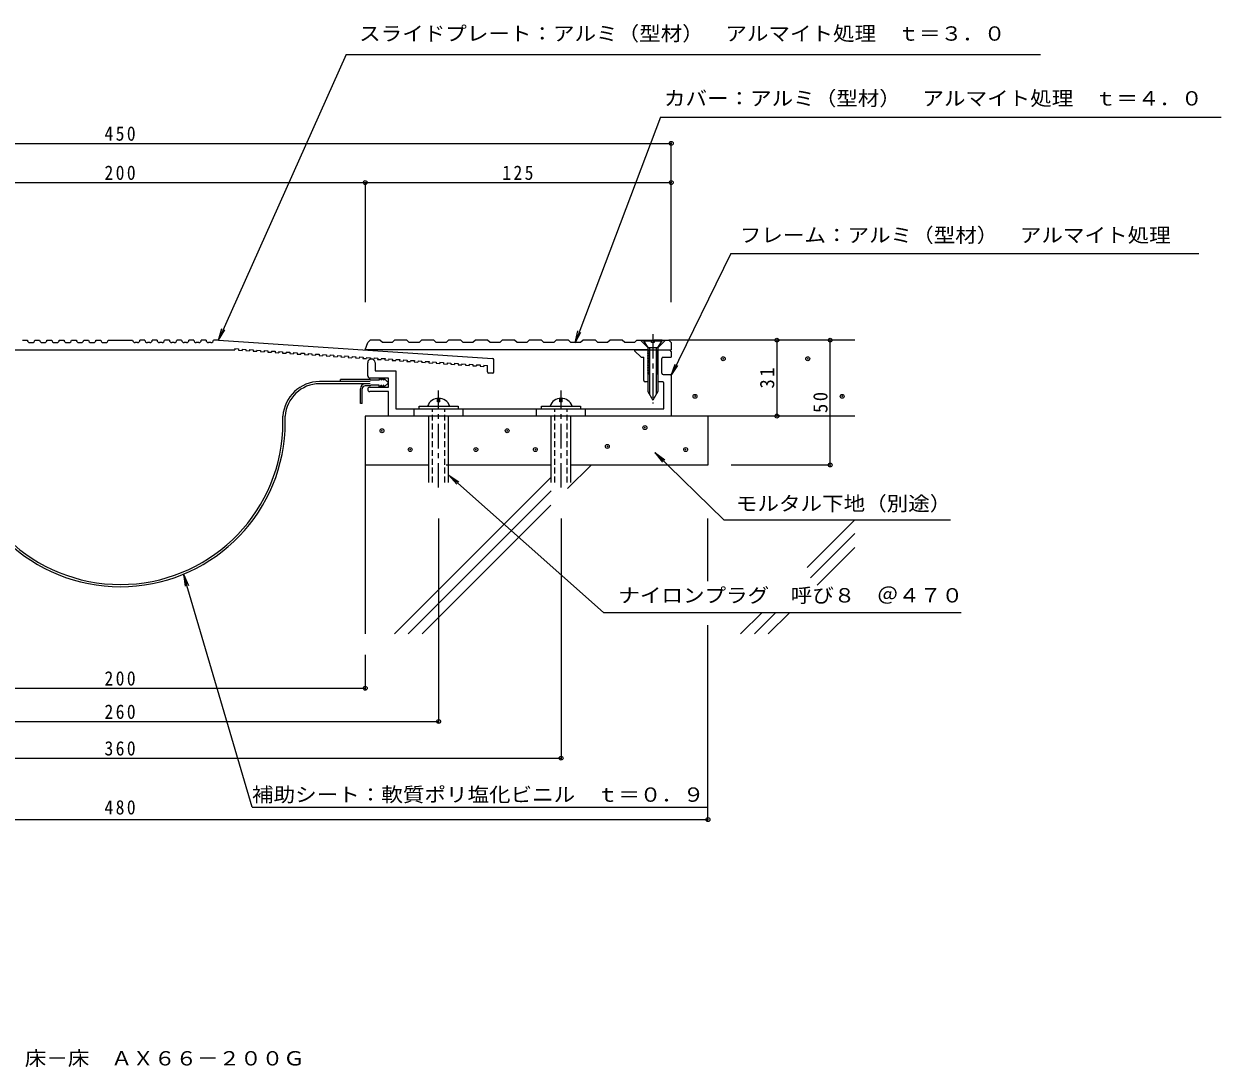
# Model space of a CAD drawing. Units: millimetres, scale not verified. Extents: x -374 to 376, y -270 to 157.
# Drawn here: x -113.3 to 375.7, y -269.5 to 156.6 of the extents above; entities that cross this region are included whole.
import ezdxf
from ezdxf.enums import TextEntityAlignment as Align

# ---------------------------------------------------------------- set-up
doc = ezdxf.new("R2010")
doc.units = ezdxf.units.MM
doc.header["$LTSCALE"] = 2
doc.header["$PDMODE"] = 32
doc.header["$PDSIZE"] = 1.6
doc.linetypes.add('CHAIN1', pattern=[8, 5, -1, 1, -1])
doc.linetypes.add('DASHED1', pattern=[1.8, 1.2, -0.6])
for name, color, linetype, lineweight in [('D-0', 3, 'Continuous', 9), ('D-1', 2, 'Continuous', 9), ('D-2', 4, 'Continuous', 9), ('D-3', 6, 'Continuous', 5), ('D-4', 7, 'Continuous', 9), ('D-5', 7, 'Continuous', 9)]:
    doc.layers.add(name, color=color, linetype=linetype, lineweight=lineweight)
doc.layers.add('F-5_F-5ﾚｲﾔ', color=2, linetype='Continuous')
doc.styles.add('ＭＳ ゴシック', font='')
doc.styles.get('ＭＳ ゴシック').set_extended_font_data('MS Gothic')

msp = doc.modelspace()

# ---------------------------------------------------------------- linework, layer by layer
at = {"layer": 'D-0'}
for p, q in [((-113.914, 27.411), (-111.914, 27.411)), ((-110.914, 26.411), (-109.914, 26.411)), ((-108.914, 27.411), (-106.914, 27.411)), ((-105.914, 26.411), (-104.914, 26.411)), ((-103.914, 27.411), (-101.914, 27.411)), ((-100.914, 26.411), (-99.914, 26.411)), ((-98.914, 27.411), (-96.914, 27.411)), ((-95.914, 26.411), (-94.914, 26.411)), ((-93.914, 27.411), (-91.914, 27.411)), ((-90.914, 26.411), (-89.914, 26.411)), ((-88.914, 27.411), (-86.914, 27.411)), ((-85.914, 26.411), (-84.914, 26.411)), ((-83.914, 27.411), (-81.914, 27.411)), ((-80.914, 26.411), (-79.914, 26.411)), ((-78.914, 27.411), (-68.914, 27.411)), ((-66.914, 26.411), (-67.914, 26.411)), ((-63.914, 27.411), (-65.914, 27.411)), ((-61.914, 26.411), (-62.914, 26.411)), ((-58.914, 27.411), (-60.914, 27.411)), ((-56.914, 26.411), (-57.914, 26.411)), ((-53.914, 27.411), (-55.914, 27.411)), ((-51.914, 26.411), (-52.914, 26.411)), ((-48.914, 27.411), (-50.914, 27.411)), ((-46.914, 26.411), (-47.914, 26.411)), ((-43.914, 27.411), (-45.914, 27.411)), ((-41.914, 26.411), (-42.914, 26.411)), ((-38.914, 27.411), (-40.914, 27.411)), ((-36.914, 26.411), (-37.914, 26.411)), ((-33.914, 27.411), (-35.914, 27.411)), ((-33.914, 27.411), (78.119, 19.942)), ((26.086, 23.411), (27.086, 26.411)), ((27.086, 26.411), (28.086, 27.411)), ((43.086, 27.411), (38.086, 27.411)), ((44.086, 26.411), (43.086, 27.411)), ((48.086, 26.411), (44.086, 26.411)), ((49.086, 27.411), (48.086, 26.411)), ((65.086, 27.411), (60.086, 27.411)), ((66.086, 26.411), (65.086, 27.411)), ((70.086, 26.411), (66.086, 26.411)), ((71.086, 27.411), (70.086, 26.411)), ((87.086, 27.411), (82.086, 27.411)), ((88.086, 26.411), (87.086, 27.411)), ((92.086, 26.411), (88.086, 26.411)), ((93.086, 27.411), (92.086, 26.411)), ((109.086, 27.411), (104.086, 27.411)), ((110.086, 26.411), (109.086, 27.411)), ((114.086, 26.411), (110.086, 26.411)), ((115.086, 27.411), (114.086, 26.411)), ((131.086, 27.411), (126.086, 27.411)), ((132.086, 26.411), (131.086, 27.411)), ((136.086, 26.411), (132.086, 26.411)), ((137.086, 27.411), (136.086, 26.411)), ((137.086, 27.411), (150.085, 27.411)), ((141.485, 24.411), (138.485, 27.411)), ((145.685, 24.411), (148.685, 27.411)), ((151.085, 26.411), (150.085, 27.411)), ((151.085, 26.411), (151.085, 23.411)), ((-120.607, 23.411), (-27.221, 23.411)), ((-27.185, 23.956), (-27.221, 23.411)), ((-27.185, 23.956), (-25.688, 23.856)), ((-25.688, 23.856), (-25.722, 23.357)), ((-25.722, 23.357), (-24.225, 23.257)), ((-24.192, 23.756), (-24.225, 23.257)), ((-24.192, 23.756), (-22.695, 23.656)), ((-22.695, 23.656), (-22.728, 23.157)), ((-22.728, 23.157), (-21.231, 23.058)), ((-21.198, 23.557), (-21.231, 23.058)), ((-21.198, 23.557), (-19.702, 23.457)), ((-19.702, 23.457), (-19.735, 22.958)), ((-19.735, 22.958), (-18.238, 22.858)), ((-18.205, 23.357), (-18.238, 22.858)), ((-18.205, 23.357), (-16.708, 23.257)), ((-16.708, 23.257), (-16.741, 22.758)), ((-16.741, 22.758), (-15.245, 22.659)), ((-15.212, 23.157), (-15.245, 22.659)), ((-15.212, 23.157), (-13.715, 23.058)), ((-13.715, 23.058), (-13.748, 22.559)), ((-13.748, 22.559), (-12.251, 22.459)), ((-12.218, 22.958), (-12.251, 22.459)), ((-12.218, 22.958), (-10.721, 22.858)), ((-10.721, 22.858), (-10.755, 22.359)), ((-10.755, 22.359), (-9.258, 22.259)), ((-9.225, 22.758), (-9.258, 22.259)), ((-9.225, 22.758), (-7.728, 22.659)), ((-7.728, 22.659), (-7.761, 22.16)), ((-7.761, 22.16), (-6.265, 22.06)), ((-6.232, 22.559), (-6.265, 22.06)), ((-6.232, 22.559), (-4.735, 22.459)), ((-4.735, 22.459), (-4.768, 21.96)), ((-4.768, 21.96), (-3.272, 21.86)), ((-3.238, 22.359), (-3.272, 21.86)), ((-3.238, 22.359), (-1.742, 22.259)), ((-1.742, 22.259), (-1.775, 21.761)), ((-1.775, 21.761), (-0.278, 21.661)), ((-0.245, 22.16), (-0.278, 21.661)), ((-0.245, 22.16), (1.252, 22.06)), ((1.252, 22.06), (1.219, 21.561)), ((1.219, 21.561), (2.715, 21.461)), ((2.749, 21.96), (2.715, 21.461)), ((2.749, 21.96), (4.245, 21.86)), ((4.245, 21.86), (4.212, 21.361)), ((4.212, 21.361), (5.709, 21.262)), ((5.742, 21.761), (5.709, 21.262)), ((5.742, 21.761), (7.239, 21.661)), ((7.239, 21.661), (7.206, 21.162)), ((7.206, 21.162), (8.702, 21.062)), ((8.735, 21.561), (8.702, 21.062)), ((8.735, 21.561), (10.232, 21.461)), ((10.232, 21.461), (10.199, 20.962)), ((10.199, 20.962), (11.695, 20.863)), ((11.729, 21.361), (11.695, 20.863)), ((11.729, 21.361), (13.225, 21.262)), ((13.225, 21.262), (13.192, 20.763)), ((13.192, 20.763), (14.689, 20.663)), ((14.722, 21.162), (14.689, 20.663)), ((14.722, 21.162), (16.219, 21.062)), ((16.219, 21.062), (16.185, 20.563)), ((16.185, 20.563), (17.682, 20.464)), ((17.715, 20.962), (17.682, 20.464)), ((17.715, 20.962), (19.212, 20.863)), ((19.212, 20.863), (19.179, 20.364)), ((19.179, 20.364), (20.675, 20.264)), ((20.709, 20.763), (20.675, 20.264)), ((20.709, 20.763), (22.206, 20.663)), ((22.206, 20.663), (22.172, 20.164)), ((22.172, 20.164), (23.669, 20.064)), ((23.702, 20.563), (23.669, 20.064)), ((23.702, 20.563), (25.199, 20.464)), ((25.199, 20.464), (25.166, 19.965)), ((25.166, 19.965), (26.662, 19.865)), ((141.586, 23.411), (26.086, 23.411)), ((26.695, 20.364), (26.662, 19.865)), ((26.695, 20.364), (28.192, 20.264)), ((28.192, 20.264), (28.159, 19.765)), ((28.159, 19.765), (29.655, 19.665)), ((29.689, 20.164), (29.655, 19.665)), ((29.689, 20.164), (31.185, 20.064)), ((31.185, 20.064), (31.152, 19.565)), ((31.152, 19.565), (32.649, 19.466)), ((32.682, 19.965), (32.649, 19.466)), ((32.682, 19.965), (34.179, 19.865)), ((34.179, 19.865), (34.146, 19.366)), ((35.676, 19.765), (35.642, 19.266)), ((35.676, 19.765), (37.172, 19.665)), ((37.172, 19.665), (37.139, 19.166)), ((38.669, 19.565), (38.636, 19.067)), ((38.669, 19.565), (40.165, 19.466)), ((141.485, 24.411), (145.685, 24.411)), ((34.146, 19.366), (35.642, 19.266)), ((37.139, 19.166), (38.636, 19.067)), ((40.165, 19.466), (40.132, 18.967)), ((40.132, 18.967), (41.629, 18.867)), ((41.662, 19.366), (41.629, 18.867)), ((41.662, 19.366), (43.159, 19.266)), ((43.159, 19.266), (43.126, 18.767)), ((43.126, 18.767), (44.622, 18.667)), ((44.655, 19.166), (44.622, 18.667)), ((44.655, 19.166), (46.152, 19.067)), ((46.152, 19.067), (46.119, 18.568)), ((46.119, 18.568), (47.616, 18.468)), ((47.649, 18.967), (47.616, 18.468)), ((47.649, 18.967), (49.146, 18.867)), ((49.146, 18.867), (49.112, 18.368)), ((49.112, 18.368), (50.609, 18.268)), ((50.642, 18.767), (50.609, 18.268)), ((50.642, 18.767), (52.139, 18.667)), ((52.139, 18.667), (52.106, 18.169)), ((52.106, 18.169), (53.602, 18.069)), ((53.635, 18.568), (53.602, 18.069)), ((53.635, 18.568), (55.132, 18.468)), ((55.132, 18.468), (55.099, 17.969)), ((55.099, 17.969), (56.596, 17.869)), ((56.629, 18.368), (56.596, 17.869)), ((56.629, 18.368), (58.126, 18.268)), ((58.126, 18.268), (58.092, 17.769)), ((58.092, 17.769), (59.589, 17.67)), ((59.622, 18.169), (59.589, 17.67)), ((59.622, 18.169), (61.119, 18.069)), ((61.119, 18.069), (61.086, 17.57)), ((61.086, 17.57), (62.582, 17.47)), ((62.616, 17.969), (62.582, 17.47)), ((62.616, 17.969), (64.112, 17.869)), ((64.112, 17.869), (64.079, 17.37)), ((64.079, 17.37), (65.576, 17.271)), ((65.609, 17.769), (65.576, 17.271)), ((65.609, 17.769), (67.106, 17.67)), ((67.106, 17.67), (67.072, 17.171)), ((67.072, 17.171), (68.569, 17.071)), ((68.602, 17.57), (68.569, 17.071)), ((68.602, 17.57), (70.099, 17.47)), ((70.099, 17.47), (70.066, 16.971)), ((70.066, 16.971), (71.563, 16.872)), ((71.596, 17.37), (71.563, 16.872)), ((71.596, 17.37), (73.093, 17.271)), ((73.093, 17.271), (73.059, 16.772)), ((73.059, 16.772), (74.556, 16.672)), ((74.589, 17.171), (74.556, 16.672)), ((74.589, 17.171), (76.086, 17.071)), ((76.086, 14.411), (76.086, 17.071)), ((78.586, 14.411), (78.586, 19.443)), ((78.086, 13.911), (76.586, 13.911))]:
    msp.add_line(p, q, dxfattribs=at)
for points in [[(38.086, 27.411), (37.086, 26.411), (33.086, 26.411), (32.086, 27.411), (28.086, 27.411)], [(60.086, 27.411), (59.086, 26.411), (55.086, 26.411), (54.086, 27.411), (49.086, 27.411)], [(82.086, 27.411), (81.086, 26.411), (77.086, 26.411), (76.086, 27.411), (71.086, 27.411)], [(104.086, 27.411), (103.086, 26.411), (99.086, 26.411), (98.086, 27.411), (93.086, 27.411)], [(126.086, 27.411), (125.086, 26.411), (121.086, 26.411), (120.086, 27.411), (115.086, 27.411)]]:
    msp.add_lwpolyline(points, dxfattribs=at)
for centre, radius, start, end in [((-110.914, 27.411), 1, 180, 270), ((-109.914, 27.411), 1, 270, 0), ((-105.914, 27.411), 1, 180, 270), ((-104.914, 27.411), 1, 270, 0), ((-100.914, 27.411), 1, 180, 270), ((-99.914, 27.411), 1, 270, 0), ((-95.914, 27.411), 1, 180, 270), ((-94.914, 27.411), 1, 270, 0), ((-90.914, 27.411), 1, 180, 270), ((-89.914, 27.411), 1, 270, 0), ((-85.914, 27.411), 1, 180, 270), ((-84.914, 27.411), 1, 270, 0), ((-80.914, 27.411), 1, 180, 270), ((-79.914, 27.411), 1, 270, 0), ((-67.914, 27.411), 1, 180, 270), ((-66.914, 27.411), 1, 270, 0), ((-62.914, 27.411), 1, 180, 270), ((-61.914, 27.411), 1, 270, 0), ((-57.914, 27.411), 1, 180, 270), ((-56.914, 27.411), 1, 270, 0), ((-52.914, 27.411), 1, 180, 270), ((-51.914, 27.411), 1, 270, 0), ((-47.914, 27.411), 1, 180, 270), ((-46.914, 27.411), 1, 270, 0), ((-42.914, 27.411), 1, 180, 270), ((-41.914, 27.411), 1, 270, 0), ((-37.914, 27.411), 1, 180, 270), ((-36.914, 27.411), 1, 270, 0), ((78.086, 19.443), 0.5, 0, 86.18591), ((76.586, 14.411), 0.5, 180, 270), ((78.086, 14.411), 0.5, 270, 0)]:
    msp.add_arc(centre, radius, start, end, dxfattribs=at)
at = {"layer": 'D-1', "linetype": 'CHAIN1'}
for p, q in [((143.585, 29.894), (143.585, 12.493)), ((143.585, 29.894), (143.585, 1.588)), ((56.085, -32.777), (56.085, 6.908)), ((106.086, -32.777), (106.086, 6.908))]:
    msp.add_line(p, q, dxfattribs=at)
at = {"layer": 'D-1'}
for p, q in [((139.735, 27.111), (143.085, 27.111)), ((147.435, 27.411), (144.085, 27.411)), ((144.085, 27.111), (147.435, 27.111)), ((145.585, 24.411), (147.435, 27.111)), ((147.435, 27.411), (147.435, 27.111)), ((136.085, 23.411), (151.085, 23.411)), ((136.085, 23.411), (136.085, 23.111)), ((136.085, 23.111), (138.785, 20.411)), ((138.785, 20.411), (139.885, 20.411)), ((139.885, 10.911), (139.885, 20.411)), ((141.835, 23.231), (141.385, 22.971)), ((141.385, 22.971), (141.835, 22.711)), ((141.585, 24.411), (141.578, 6.411)), ((141.835, 23.411), (141.835, 23.231)), ((142.185, 24.411), (142.178, 5.373)), ((144.985, 24.411), (144.978, 5.371)), ((145.335, 23.411), (145.335, 23.231)), ((145.335, 23.231), (145.785, 22.971)), ((145.785, 22.971), (145.335, 22.711)), ((145.585, 24.411), (145.578, 6.411)), ((147.285, 13.931), (147.285, 19.911)), ((147.785, 20.411), (151.085, 20.411)), ((150.378, 23.411), (151.085, 22.704)), ((151.085, 22.704), (151.085, 20.411)), ((27.091, 12.911), (27.091, 18.2)), ((30.091, 18.2), (30.091, 14.911)), ((30.091, 14.911), (38.591, 14.911)), ((38.591, 14.911), (38.591, -0.589)), ((35.591, 11.911), (28.091, 11.911)), ((35.591, 8.161), (35.591, 11.911)), ((141.58, 10.411), (140.385, 10.411)), ((147.585, 10.411), (145.58, 10.411)), ((147.785, 13.431), (150.585, 13.431)), ((148.091, -0.589), (148.091, 9.911)), ((151.085, 12.931), (151.085, -3.589)), ((27.961, 8.161), (35.591, 8.161)), ((35.586, 6.411), (27.961, 6.411)), ((35.586, -3.589), (35.586, 6.411)), ((141.578, 6.411), (143.578, 2.947)), ((145.578, 6.411), (143.578, 2.947)), ((48.085, 0.411), (64.085, 0.411)), ((48.085, -0.589), (48.085, 0.411)), ((55.585, 2.211), (55.585, 3.685)), ((56.585, 2.211), (55.585, 2.211)), ((56.585, 2.211), (56.585, 3.685)), ((64.085, 0.411), (64.085, -0.589)), ((98.086, 0.411), (114.086, 0.411)), ((98.086, -0.589), (98.086, 0.411)), ((105.585, 2.211), (105.585, 3.685)), ((106.586, 2.211), (105.585, 2.211)), ((106.586, 2.211), (106.586, 3.685)), ((114.086, 0.411), (114.086, -0.589)), ((38.591, -0.589), (148.091, -0.589)), ((46.085, -3.589), (46.085, -0.589)), ((52.085, -30.661), (52.085, -3.589)), ((60.085, -30.661), (60.085, -3.589)), ((66.085, -3.589), (66.085, -0.589)), ((96.086, -3.589), (96.086, -0.589)), ((102.086, -30.661), (102.086, -3.589)), ((110.086, -30.661), (110.086, -3.589)), ((116.085, -3.589), (116.085, -0.589))]:
    msp.add_line(p, q, dxfattribs=at)
at = {"layer": 'D-1', "linetype": 'DASHED1'}
for p, q in [((53.585, -30.661), (53.585, -0.589)), ((58.585, -30.661), (58.585, -0.589)), ((103.586, -30.661), (103.586, -0.589)), ((108.586, -30.661), (108.586, -0.589))]:
    msp.add_line(p, q, dxfattribs=at)
at = {"layer": 'D-1'}
for points in [[(139.735, 27.411), (139.735, 27.111), (141.585, 24.411)], [(144.085, 27.411), (144.085, 26.411), (143.085, 26.411), (143.085, 27.411)], [(141.835, 22.711), (141.835, 22.531), (141.385, 22.271), (141.835, 22.011), (141.835, 21.831), (141.385, 21.571), (141.835, 21.311), (141.835, 21.131), (141.385, 20.871), (141.835, 20.611), (141.835, 20.431), (141.385, 20.171), (141.835, 19.911), (141.835, 19.731), (141.385, 19.471), (141.835, 19.211), (141.835, 19.031), (141.385, 18.771), (141.835, 18.511), (141.835, 18.331), (141.385, 18.071), (141.835, 17.811), (141.835, 17.631), (141.385, 17.371), (141.835, 17.111), (141.835, 16.931), (141.385, 16.671), (141.835, 16.411), (141.835, 16.231), (141.385, 15.971), (141.835, 15.711), (141.835, 15.531), (141.385, 15.271), (141.835, 15.011), (141.835, 14.831), (141.385, 14.571), (141.835, 14.311), (141.835, 14.131), (141.385, 13.871), (141.835, 13.611)], [(145.335, 22.711), (145.335, 22.531), (145.785, 22.271), (145.335, 22.011), (145.335, 21.831), (145.785, 21.571), (145.335, 21.311), (145.335, 21.131), (145.785, 20.871), (145.335, 20.611), (145.335, 20.431), (145.785, 20.171), (145.335, 19.911), (145.335, 19.731), (145.785, 19.471), (145.335, 19.211), (145.335, 19.031), (145.785, 18.771), (145.335, 18.511), (145.335, 18.331), (145.785, 18.071), (145.335, 17.811), (145.335, 17.631), (145.785, 17.371), (145.335, 17.111), (145.335, 16.931), (145.785, 16.671), (145.335, 16.411), (145.335, 16.231), (145.785, 15.971), (145.335, 15.711), (145.335, 15.531), (145.785, 15.271), (145.335, 15.011), (145.335, 14.831), (145.785, 14.571), (145.335, 14.311), (145.335, 14.131), (145.785, 13.871), (145.335, 13.611)], [(141.835, 13.611), (141.835, 13.431), (141.801, 13.411)], [(145.335, 13.611), (145.335, 13.431), (145.369, 13.411)]]:
    msp.add_lwpolyline(points, dxfattribs=at)
for centre, radius, start, end in [((28.591, 18.2), 1.5, 2.60884, 179.99998), ((147.785, 19.911), 0.5, 90, 180), ((28.091, 12.911), 1, 180, 270), ((140.385, 10.911), 0.5, 180, 270), ((147.785, 13.931), 0.5, 180, 270), ((147.585, 9.911), 0.5, 0, 90), ((150.585, 12.931), 0.5, 0, 90), ((27.961, 7.286), 0.875, 90, 270), ((56.085, -1.007), 4.718, 17.49231, 162.50768), ((106.086, -1.007), 4.718, 17.49231, 162.50768)]:
    msp.add_arc(centre, radius, start, end, dxfattribs=at)
at = {"layer": 'D-2'}
for p, q in [((28.091, 10.486), (7.447, 10.486)), ((15.964, 10.486), (15.964, 11.281)), ((28.091, 11.281), (15.964, 11.281)), ((31.716, 11.031), (28.341, 11.031)), ((28.091, 9.586), (7.447, 9.586)), ((24.091, 1.586), (24.091, 7.586)), ((24.891, 1.586), (24.891, 7.586)), ((28.091, 8.786), (26.091, 8.786)), ((31.716, 9.041), (28.341, 9.041)), ((24.891, 1.586), (24.091, 1.586)), ((-7.553, -9.457), (-7.553, -3.63)), ((-6.653, -9.457), (-6.653, -3.683))]:
    msp.add_line(p, q, dxfattribs=at)
for points in [[(33.716, 11.911), (33.716, 11.031), (32.716, 11.911), (32.716, 11.031), (31.716, 11.911), (31.716, 11.031)], [(33.716, 11.911), (35.591, 10.036), (33.716, 8.161)], [(33.716, 8.161), (33.716, 9.041), (32.716, 8.161), (32.716, 9.041), (31.716, 8.161), (31.716, 9.041)]]:
    msp.add_lwpolyline(points, dxfattribs=at)
for centre, radius, start, end in [((7.447, -4.514), 15, 90, 176.62207), ((28.091, 11.031), 0.25, 1.11145, 90), ((7.447, -4.514), 14.1, 90, 176.62207), ((26.091, 7.586), 2, 90, 180), ((26.091, 7.586), 1.2, 90, 180), ((28.091, 9.041), 0.25, 270, 0), ((-73.914, -5.924), 67.354, 183.00676, 356.99324), ((-73.914, -5.924), 66.454, 183.00676, 356.99324)]:
    msp.add_arc(centre, radius, start, end, dxfattribs=at)
at = {"layer": 'D-3'}
for p, q in [((226.086, 27.411), (150.086, 27.411)), ((26.086, -3.589), (26.086, -92.589)), ((226.086, -3.589), (26.086, -3.589)), ((166.086, -3.589), (166.086, -23.589)), ((52.086, -23.589), (26.086, -23.589)), ((102.086, -23.589), (59.086, -23.589)), ((108.696, -33.215), (118.322, -23.589)), ((166.086, -23.589), (110.086, -23.589)), ((38.009, -92.589), (102.086, -28.512)), ((43.666, -92.589), (102.086, -34.169)), ((49.322, -92.589), (101.946, -39.965)), ((206.58, -65.439), (226.086, -45.933)), ((208.027, -69.649), (226.086, -51.59)), ((210.717, -72.616), (226.086, -57.247)), ((179.43, -92.589), (188.217, -83.802)), ((185.087, -92.589), (193.874, -83.802)), ((190.744, -92.589), (199.53, -83.802))]:
    msp.add_line(p, q, dxfattribs=at)
for p in [(172.312, 19.826), (206.839, 19.826), (160.803, 4.48), (220.906, 4.48), (32.925, -9.586), (84.076, -9.586), (140.343, -8.308), (44.434, -17.259), (71.288, -17.259), (95.585, -17.259), (124.997, -15.98), (156.967, -17.259)]:
    msp.add_point(p, dxfattribs=at)
at = {"layer": 'D-4'}
for p, q in [((18.238, 144.133), (-33.914, 27.411)), ((18.238, 144.133), (301.954, 144.133)), ((146.755, 118.463), (375.676, 118.463)), ((175.438, 62.855), (151.085, 12.931)), ((175.438, 62.855), (366.611, 62.855)), ((-33.914, 27.411), (-32.488, 32.203)), ((-33.914, 27.411), (-31.296, 31.671)), ((111.848, 26.335), (114.211, 30.741)), ((151.085, 12.931), (152.672, 17.673)), ((151.085, 12.931), (153.845, 17.1)), ((144.44, -18.465), (147.529, -22.398)), ((60.243, -27.665), (63.514, -31.446)), ((166.086, -71.048), (166.086, -45.386)), ((172.622, -46.02), (265.123, -46.02)), ((-48.192, -68.173), (-47.412, -73.112)), ((123.398, -83.802), (269.517, -83.802)), ((166.086, -169.019), (166.086, -89.063)), ((-20.078, -163.28), (165.74, -163.28)), ((-313.914, -168.419), (166.086, -168.419))]:
    msp.add_line(p, q, dxfattribs=at)
for points in [[(146.755, 118.463), (111.848, 26.335), (112.99, 31.202)], [(172.622, -46.02), (144.44, -18.465), (148.441, -21.464)], [(123.398, -83.802), (60.243, -27.665), (64.382, -30.471)], [(-20.078, -163.28), (-48.192, -68.173), (-46.161, -72.742)]]:
    msp.add_lwpolyline(points, dxfattribs=at)
msp.add_point((166.086, -168.419), dxfattribs=at)
at = {"layer": 'D-5'}
for p, q in [((-298.914, 107.799), (151.085, 107.799)), ((151.085, 42.927), (151.085, 108.399)), ((-298.914, 91.799), (151.086, 91.799)), ((26.086, 91.799), (26.086, 42.927)), ((194.244, 27.411), (194.244, -3.589)), ((216.008, -23.589), (216.008, 27.411)), ((216.008, -23.589), (175.587, -23.589)), ((56.085, -45.386), (56.085, -128.962)), ((106.086, -45.386), (106.086, -143.925)), ((26.086, -101.157), (26.086, -115.359)), ((-173.914, -114.759), (26.086, -114.759)), ((-203.914, -128.362), (56.085, -128.362)), ((-253.914, -143.325), (106.086, -143.325))]:
    msp.add_line(p, q, dxfattribs=at)
for p in [(151.085, 107.799), (26.086, 91.799), (151.086, 91.799), (194.244, 27.411), (216.008, 27.411), (194.244, -3.589), (216.008, -23.589), (26.086, -114.759), (56.085, -128.362), (106.086, -143.325)]:
    msp.add_point(p, dxfattribs=at)

# ---------------------------------------------------------------- texts
at = {"layer": 'D-4', "color": 2, "style": 'ＭＳ ゴシック', "width": 1.1}
for s, p in [('スライドプレート：アルミ（型材）\u3000アルマイト処理\u3000ｔ＝３．０', (23.58, 147.976)), ('カバー：アルミ（型材）\u3000アルマイト処理\u3000ｔ＝４．０', (148.107, 121.499)), ('フレーム：アルミ（型材）\u3000アルマイト処理', (179.091, 65.631)), ('モルタル下地（別途）', (177.492, -44.007)), ('ナイロンプラグ\u3000呼び８\u3000＠４７０', (129.486, -81.499)), ('補助シート：軟質ポリ塩化ビニル\u3000ｔ＝０．９', (-20.155, -162.901))]:
    msp.add_text(s, height=5.865, dxfattribs=at).set_placement(p, align=Align.BOTTOM_LEFT)
at = {"layer": 'D-4', "color": 2, "insert": (-80.414, -166.419), "char_height": 5.865, "attachment_point": 7, "style": 'ＭＳ ゴシック'}
msp.add_mtext('\\T1.27;\\W0.9;480', dxfattribs=at)
at = {"layer": 'D-5', "color": 2, "char_height": 5.865, "attachment_point": 7, "style": 'ＭＳ ゴシック'}
for s, insert in [('\\T1.27;\\W0.9;450', (-80.414, 108.799)), ('\\T1.27;\\W0.9;200', (-80.414, 92.799)), ('\\T1.27;\\W0.9;125', (82.086, 92.799)), ('\\T1.27;\\W0.9;200', (-80.414, -113.76)), ('\\T1.27;\\W0.9;260', (-80.414, -127.362)), ('\\T1.27;\\W0.9;360', (-80.414, -142.325))]:
    msp.add_mtext(s, dxfattribs=dict(at, insert=insert))
at = {"layer": 'D-5', "color": 2, "char_height": 5.865, "attachment_point": 7, "rotation": 90, "style": 'ＭＳ ゴシック'}
for s, insert in [('\\T1.27;\\W0.95;31', (193.244, 7.661)), ('\\T1.27;\\W0.95;50', (215.008, -2.339))]:
    msp.add_mtext(s, dxfattribs=dict(at, insert=insert))
at = {"layer": 'F-5_F-5ﾚｲﾔ', "style": 'ＭＳ ゴシック', "width": 1.1}
msp.add_text('床－床\u3000ＡＸ６６－２００Ｇ', height=5.865, dxfattribs=at).set_placement((-113, -270.622), align=Align.BOTTOM_LEFT)

doc.saveas('drawing.dxf')
